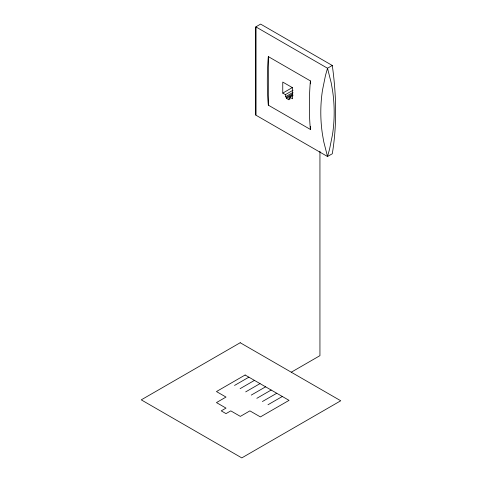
<?xml version="1.0" encoding="UTF-8"?>
<svg xmlns="http://www.w3.org/2000/svg" width="482" height="482" viewBox="0 0 482 482"><rect width="100%" height="100%" fill="white"/><g stroke="black" fill="none" stroke-linecap="round" stroke-linejoin="round"><path stroke-width="0.72" d="M255.84 115.138L255.858 96.057A219.888 0.675 89.9 0 0 255.858 51.749L255.84 26.859L260.617 24.1L332.291 65.48A311.276 179.714 60 0 1 332.291 153.758L327.513 156.517L255.84 115.138L255.822 90.267A221.533 0.681 89.9 0 1 255.822 45.959L255.84 26.859L327.513 68.239L331.212 82.88L332.508 90.236A221.533 180.877 0.4 0 1 332.514 134.544L329.549 149.221L327.513 156.517L323.79 141.883L322.482 134.52A219.888 179.539 0.4 0 1 322.482 90.212L325.464 75.535L327.513 68.239L332.291 65.48M310.384 83.874L310.384 80.892L268.335 56.611L268.149 58.846A311.276 179.714 -60 0 0 268.149 103.154L268.335 105.166L310.384 129.441L310.384 126.453M310.384 80.892L310.197 83.121A311.276 179.714 -60 0 0 310.197 127.429L310.384 129.441M292.827 93.701L286.453 97.376L286.453 98.376L288.923 99.804L288.923 98.804L289.857 99.346L289.857 97.207L292.604 98.792L292.604 87.754L282.759 82.073L282.759 93.11L292.315 87.591M282.759 93.11L285.398 94.635L293.044 90.218M285.398 94.635L285.398 96.774L293.044 92.357M286.453 98.376L292.827 94.695M289.857 97.207L293.044 95.37M288.923 98.804L290.2 98.069M234.535 385.443L248.875 377.171M240.114 388.661L254.448 380.388M245.687 391.884L260.021 383.606M251.261 395.101L265.594 386.823M291.273 372.212L319.94 355.656L319.94 151.27M256.834 398.319L271.173 390.04M262.413 401.536L276.746 393.258M267.986 404.753L282.319 396.481M285.398 96.774L286.453 97.376M268.335 56.611L268.335 105.166M240.205 342.726L141.256 399.855L241.795 457.9L340.744 400.771L240.205 342.726M245.127 375.002L216.454 391.559L226.01 397.072L216.454 402.591L226.01 408.109L221.232 410.869L226.01 413.628L230.788 410.869L240.349 416.388L249.905 410.869L260.382 416.918L289.049 400.361L245.127 375.002"/></g></svg>
